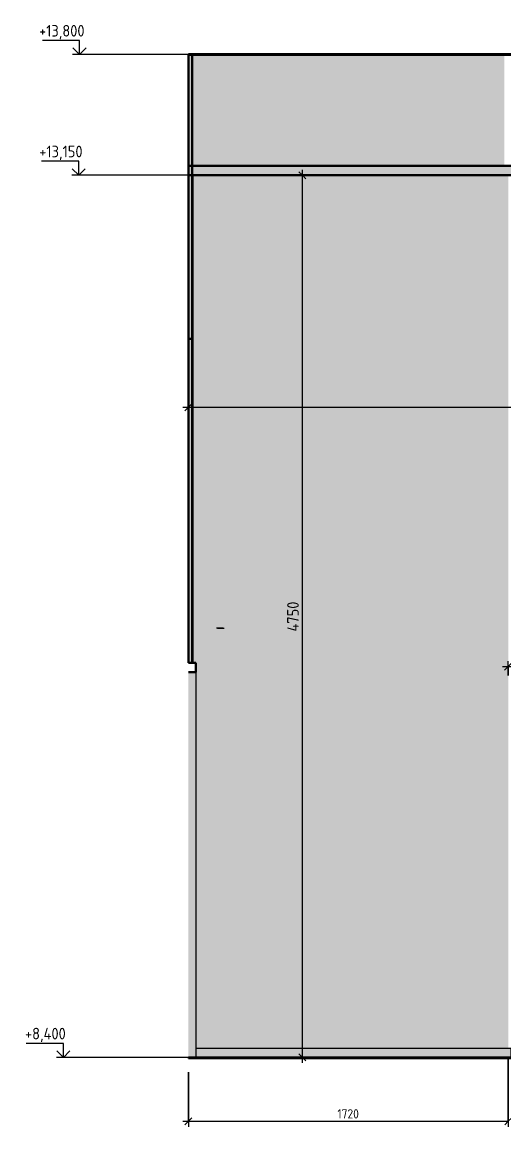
# Model space of a CAD drawing. Header units: millimetres. Extents: x 63432 to 177405, y -1987 to 27578.
# Drawn here: x 123809 to 126401, y 8025 to 13975 of the extents above; entities that cross this region are included whole.
import ezdxf

# ---------------------------------------------------------------- set-up
doc = ezdxf.new("R2010")
doc.units = ezdxf.units.MM
for name, color, linetype, lineweight in [('A-ANNO-DIMS', 7, 'Continuous', 9), ('A-ANNO-DIMS-25', 7, 'Continuous', 9), ('A-GENM-1', 7, 'Continuous', 9), ('A-GLAZ-CWMG', 7, 'Continuous', 9), ('A-GLAZ-CWMG-2', 7, 'Continuous', 30), ('A-WALL-PATT', 7, 'Continuous', 9), ('G-ANNO-DIMS', 7, 'Continuous', 9), ('G-ANNO-DIMS-1', 7, 'Continuous', 20), ('I-WALL', 7, 'Continuous', 9), ('Q-SPCQ', 7, 'Continuous', 9)]:
    doc.layers.add(name, color=color, linetype=linetype, lineweight=lineweight)
for name, color, linetype, lineweight, true_color in [('A-CLNG-1', 7, 'Continuous', 9, 0x787878), ('A-CLNG-FNSH-1', 7, 'Continuous', 30, 0x3c3c3c), ('A-FLOR-1', 7, 'Continuous', 9, 0x787878), ('A-FLOR-FNSH-1', 7, 'Continuous', 30, 0x3c3c3c), ('A-FLOR-FNSH-2', 7, 'Continuous', 40, 0x3c3c3c), ('A-WALL-5', 7, 'Continuous', 30, 0x3c3c3c), ('A-WALL-FNSH-3', 7, 'Continuous', 30, 0x3c3c3c), ('I-WALL-1', 7, 'Continuous', 9, 0x787878), ('Q-SPCQ-1', 1, 'Continuous', 9, 0xff0000)]:
    doc.layers.add(name, color=color, linetype=linetype, lineweight=lineweight, true_color=true_color)
doc.styles.add('ISOCPEUR_2', font='isocpeur.ttf', dxfattribs={"width": 0.9, "height": 62.5})
doc.styles.add('ISOCPEUR_3', font='isocpeur.ttf', dxfattribs={"width": 0.9, "height": 50})
doc.dimstyles.new('ISO-2_0_0_9К_Средний_округл2', dxfattribs={"dimscale": 304.8, "dimtxt": 49.799059, "dimasz": 0.123031, "dimexe": 0.098425, "dimexo": 0, "dimgap": 0, "dimtad": 1, "dimdec": 0, "dimrnd": 10, "dimzin": 0, "dimdsep": 46, "dimtxsty": 'ISOCPEUR_3', "dimblk1": 'OBLIQUE', "dimblk2": 'OBLIQUE', "dimsah": 1, "dimcen": 0.09, "dimdle": 0.098425, "dimazin": 0, "dimtfac": 1, "dimtdec": 4, "dimtix": 1, "dimtmove": 0, "dimatfit": 3, "dimfxl": 1, "dimtvp": 1, "dimtolj": 1, "dimtzin": 0, "dimarcsym": 2})
doc.dimstyles.new('ISO-2_5_0_9К_БОЛЬШОЙ_1', dxfattribs={"dimscale": 304.8, "dimtxt": 62.248823, "dimasz": 0.123031, "dimexe": 0.098425, "dimexo": 0.246063, "dimgap": 0, "dimtad": 1, "dimdec": 0, "dimrnd": 10, "dimzin": 0, "dimdsep": 46, "dimtxsty": 'ISOCPEUR_2', "dimblk1": 'OBLIQUE', "dimblk2": 'OBLIQUE', "dimsah": 1, "dimcen": 0.09, "dimdle": 0.098425, "dimazin": 0, "dimtfac": 1, "dimtdec": 4, "dimtix": 1, "dimtmove": 0, "dimatfit": 3, "dimfxl": 1, "dimtvp": 1, "dimtolj": 1, "dimtzin": 0, "dimarcsym": 2})

# ---------------------------------------------------------------- blocks, each defined once
blk = doc.blocks.new('Плинтус - Плинтус темный _ст_школа_-32862179-Развертка 3_12-3')
at = {"layer": 'A-GENM-1'}
blk.add_hatch(color=256, dxfattribs=at).paths.add_polyline_path([(13621, 8400), (13636, 8400), (13636, 8450), (11940, 8450), (11940, 8400), (13620, 8400)])
for p in [(11940, 8450), (13636, 8400)]:
    blk.add_line(p, (13636, 8450), dxfattribs=at)
blk = doc.blocks.new('Дистанционный пожарный извещатель - Монтируемые на перекрытии-30381390-Развертка 3_12-3')
at = {"layer": 'Q-SPCQ'}
for p, q in [((12056.8, 10711.6), (12051.8, 10711.6)), ((12056.8, 10711.6), (12069.9, 10711.6)), ((12086.8, 10711.6), (12056.8, 10711.6)), ((12069.9, 10711.6), (12086.8, 10711.6)), ((12086.8, 10711.6), (12092.6, 10711.6))]:
    blk.add_line(p, q, dxfattribs=at)
blk = doc.blocks.new('Прямоугольный импост - Импост структурный с накладкой - 160мм Темный-33326475-Развертка 3_12-3')
at = {"layer": 'A-GLAZ-CWMG'}
blk.add_hatch(color=256, dxfattribs=at).paths.add_polyline_path([(11900, 8400), (11940, 8400), (11940, 10475), (11899.7, 10475), (11899.7, 8400)])
blk.add_line((11940, 10475), (11940, 8400), dxfattribs=at)
blk = doc.blocks.new('Прямоугольный импост - Импост структурный с накладкой - 160мм Темный-33326474-Развертка 3_12-3')
at = {"layer": 'A-GLAZ-CWMG-2'}
for p, q in [((11940, 10525), (11899.7, 10525)), ((11899.7, 10475), (11940, 10475)), ((11940, 10475), (11940, 10525))]:
    blk.add_line(p, q, dxfattribs=at)
blk = doc.blocks.new('Прямоугольный импост - Импост структурный с накладкой - 160мм Темный-32274837-Развертка 3_12-3')
at = {"layer": 'A-GLAZ-CWMG-2'}
for p, q in [((11940, 10525), (11899.7, 10525)), ((11899.7, 10475), (11940, 10475)), ((11940, 10475), (11940, 10525))]:
    blk.add_line(p, q, dxfattribs=at)
blk = doc.blocks.new('Высотные отметки - Стрелка_Верх-17668718-Развертка 3_12-3')
at = {"layer": 'G-ANNO-DIMS'}
for p, q in [((11313.8, 13875), (11113.8, 13875)), ((11313.8, 13800), (11313.8, 13875)), ((11351.7, 13800), (11276.7, 13800))]:
    blk.add_line(p, q, dxfattribs=at)
at = {"layer": 'G-ANNO-DIMS-1'}
for q in [(11278.4, 13835.4), (11349.1, 13835.4)]:
    blk.add_line((11313.8, 13800), q, dxfattribs=at)
blk = doc.blocks.new('DIMBLOCK34-Развертка 3_12-3')
at = {"layer": 'A-ANNO-DIMS-25'}
for p, q in [((126424.6, 8400), (126424.6, 8025.5)), ((126424.6, 8055.5), (126424.6, 8400)), ((124703.6, 8320), (124703.6, 8025.5)), ((124703.6, 8055.5), (124703.6, 8320)), ((124673.6, 8055.5), (126424.6, 8055.5))]:
    blk.add_line(p, q, dxfattribs=at)
at = {"layer": 'A-ANNO-DIMS-25', "lineweight": 20}
for p, q in [((124703.6, 8055.5), (124684.8, 8036.7)), ((124703.6, 8055.5), (124722.3, 8074.2)), ((126424.6, 8055.5), (126405.8, 8036.7)), ((126424.6, 8055.5), (126443.3, 8074.2))]:
    blk.add_line(p, q, dxfattribs=at)
at = {"layer": 'A-ANNO-DIMS-25', "color": 0, "insert": (125505.2, 8120.8), "char_height": 50, "width": 141.353, "attachment_point": 1, "line_spacing_factor": 1.149209, "style": 'ISOCPEUR_3'}
blk.add_mtext('1720', dxfattribs=at)
blk = doc.blocks.new('_Oblique')
at = {"color": 0, "linetype": 'ByBlock', "lineweight": -2}
blk.add_line((-0.5, -0.5), (0.5, 0.5), dxfattribs=at)
blk = doc.blocks.new('DIMBLOCK36-Развертка 3_12-3')
at = {"layer": 'A-ANNO-DIMS-25'}
for p, q in [((126423.6, 10455.8), (126423.6, 10534.2)), ((129224.5, 10455.8), (129224.5, 10534.2)), ((126393.6, 10504.2), (129254.5, 10504.2)), ((126423.6, 10504.2), (126423.6, 10455.8)), ((129224.5, 10504.2), (129224.5, 10455.8))]:
    blk.add_line(p, q, dxfattribs=at)
at = {"layer": 'A-ANNO-DIMS-25', "lineweight": 20}
for p, q in [((126423.6, 10504.2), (126404.8, 10485.5)), ((126423.6, 10504.2), (126442.3, 10523)), ((129224.5, 10504.2), (129205.8, 10485.5)), ((129224.5, 10504.2), (129243.3, 10523))]:
    blk.add_line(p, q, dxfattribs=at)
at = {"layer": 'A-ANNO-DIMS-25', "color": 0, "insert": (127745, 10585.9), "char_height": 62.5, "width": 189.619, "attachment_point": 1, "line_spacing_factor": 1.149209, "style": 'ISOCPEUR_2'}
blk.add_mtext('2800', dxfattribs=at)
blk = doc.blocks.new('DIMBLOCK38-Развертка 3_12-3')
at = {"layer": 'A-ANNO-DIMS-25'}
for p, q in [((124673.6, 11901), (139712.6, 11901)), ((124703.6, 11852.5), (124703.6, 11931)), ((124703.6, 11901), (124703.6, 11852.5)), ((139682.6, 11852.5), (139682.6, 11931)), ((139682.6, 11901), (139682.6, 11852.5))]:
    blk.add_line(p, q, dxfattribs=at)
at = {"layer": 'A-ANNO-DIMS-25', "lineweight": 20}
for p, q in [((124703.6, 11901), (124684.8, 11882.3)), ((124703.6, 11901), (124722.3, 11919.8)), ((139682.6, 11901), (139663.8, 11882.3)), ((139682.6, 11901), (139701.3, 11919.8))]:
    blk.add_line(p, q, dxfattribs=at)
at = {"layer": 'A-ANNO-DIMS-25', "color": 0, "insert": (132096.7, 11982.7), "char_height": 62.5, "width": 231.278, "attachment_point": 1, "line_spacing_factor": 1.149209, "style": 'ISOCPEUR_2'}
blk.add_mtext('14980', dxfattribs=at)
blk = doc.blocks.new('DIMBLOCK46-Развертка 3_12-3')
at = {"layer": 'A-ANNO-DIMS-25'}
for p, q in [((125365, 13150), (125286.5, 13150)), ((125316.5, 8370), (125316.5, 13180)), ((125316.5, 13150), (125365, 13150)), ((125365, 8400), (125286.5, 8400)), ((125316.5, 8400), (125365, 8400))]:
    blk.add_line(p, q, dxfattribs=at)
at = {"layer": 'A-ANNO-DIMS-25', "lineweight": 20}
for p, q in [((125316.5, 13150), (125297.7, 13168.8)), ((125316.5, 13150), (125335.2, 13131.2)), ((125316.5, 8400), (125297.7, 8418.8)), ((125316.5, 8400), (125335.2, 8381.2))]:
    blk.add_line(p, q, dxfattribs=at)
at = {"layer": 'A-ANNO-DIMS-25', "color": 0, "insert": (125234.8, 10693), "char_height": 62.5, "width": 196.802, "attachment_point": 1, "rotation": 90, "line_spacing_factor": 1.149209, "style": 'ISOCPEUR_2'}
blk.add_mtext('4750', dxfattribs=at)

msp = doc.modelspace()

# ---------------------------------------------------------------- hatches: boundary and pattern name
at = {"layer": 'A-CLNG-1'}
msp.add_hatch(color=256, dxfattribs=at).paths.add_polyline_path([(126687.8, 13150), (139682.6, 13150), (139682.6, 13200), (124703.6, 13200), (124703.6, 13150), (126578.4, 13150)])
at = {"layer": 'A-FLOR-1'}
h = msp.add_hatch(color=256, dxfattribs=at)
h.paths.add_polyline_path([(139683.6, 8395), (139683.6, 8400), (139253.6, 8400), (139253.6, 8395), (139586.7, 8395)])
h.paths.add_polyline_path([(124703.3, 8395), (136453.6, 8395), (136453.6, 8400), (124703.3, 8400)])
h.paths.add_polyline_path([(139233.6, 8395), (139233.6, 8400), (137873.6, 8400), (137873.6, 8395), (139000.8, 8395)])
h.paths.add_polyline_path([(137833.6, 8395), (137833.6, 8400), (136473.6, 8400), (136473.6, 8395), (137828.9, 8395)])
at = {"layer": 'A-WALL-PATT'}
h = msp.add_hatch(color=256, dxfattribs=at)
h.paths.add_polyline_path([(124743.6, 8450), (126424.6, 8450), (126424.6, 13150), (124724.6, 13150), (124724.6, 10525), (124743.6, 10525), (124743.6, 9070.6)])
h.paths.add_polyline_path([(124703.6, 10525), (124723.6, 10525), (124723.6, 12270), (124703.6, 12270), (124703.6, 11097.6)])
at = {"layer": 'I-WALL'}
msp.add_hatch(color=256, dxfattribs=at).paths.add_polyline_path([(124723.6, 13200), (126403.6, 13200), (126403.6, 13800), (124723.6, 13800), (124723.6, 13230)])
at = {"layer": 'I-WALL-1'}
h = msp.add_hatch(dxfattribs=at)
h.set_pattern_fill('FP_45', color=256, style=0, pattern_type=2)
h.set_pattern_definition([(0, (129124.325, 0), (30.48, 7.62), [2.515, -20.345, 2.515, -20.345, -121.92]), (0, (129124.325, 0), (30.48, 7.62), [-45.72, 2.515, -43.205, 2.515, -20.345, -53.34]), (0, (129124.325, 0), (30.48, 7.62), [-114.3, 2.515, -12.725, 2.515, -35.585]), (120, (129135.755, 3.81), (-21.8391136, 22.5864543), [2.515, -20.345, 2.515, -20.345, -121.92]), (120, (129135.755, 3.81), (-21.8391136, 22.5864543), [-45.72, 2.515, -43.205, 2.515, -20.345, -53.34]), (120, (129135.755, 3.81), (-21.8391136, 22.5864543), [-114.3, 2.515, -12.725, 2.515, -35.585]), (240, (129139.565, 19.05), (-8.6408864, -30.2064543), [2.515, -20.345, 2.515, -20.345, -121.92]), (240, (129139.565, 19.05), (-8.6408864, -30.2064543), [-45.72, 2.515, -43.205, 2.515, -20.345, -53.34]), (240, (129139.565, 19.05), (-8.6408864, -30.2064543), [-114.3, 2.515, -12.725, 2.515, -35.585])])
h.paths.add_polyline_path([(124723.6, 12270), (124723.6, 13150), (124703.6, 13150), (124703.6, 12270)])
h.paths.add_polyline_path([(124703.6, 13200), (124723.6, 13200), (124723.6, 13800), (124703.6, 13800), (124703.6, 13230)])
h = msp.add_hatch(dxfattribs=at)
h.set_pattern_fill('FP_42', color=256, style=0, pattern_type=2)
h.set_pattern_definition([(135, (129124.325, 0), (-17.67767, -17.67767), [])])
h.paths.add_polyline_path([(124703.3, 10525), (124703.6, 10525), (124703.3, 10529.4)])

# ---------------------------------------------------------------- linework, layer by layer
at = {"layer": 'A-CLNG-FNSH-1'}
for p, q in [((139682.6, 13200), (124703.6, 13200)), ((139682.6, 13151), (124703.6, 13151)), ((124703.6, 13150), (139682.6, 13150))]:
    msp.add_line(p, q, dxfattribs=at)
at = {"layer": 'A-FLOR-FNSH-1'}
for p, q in [((139683.6, 8400), (124703.3, 8400)), ((139703.9, 8395), (124703.3, 8395))]:
    msp.add_line(p, q, dxfattribs=at)
at = {"layer": 'A-FLOR-FNSH-2'}
msp.add_line((124703.3, 13800), (139403.6, 13800), dxfattribs=at)
at = {"layer": 'A-WALL-5'}
for p, q in [((124703.6, 10525), (124703.6, 13800.3)), ((124723.6, 13150), (124723.6, 13800)), ((124703.6, 12270), (124723.6, 12270)), ((124703.3, 10525), (124703.6, 10525)), ((124703.6, 8394.9), (124703.6, 8400))]:
    msp.add_line(p, q, dxfattribs=at)
at = {"layer": 'A-WALL-FNSH-3'}
for p, q in [((124723.6, 13150), (124723.6, 10525)), ((124724.6, 10525), (124724.6, 13150)), ((124723.6, 10525), (124724.6, 10525))]:
    msp.add_line(p, q, dxfattribs=at)
at = {"layer": 'G-ANNO-DIMS'}
for p, q in [((124314.6, 13800), (124117.3, 13800)), ((124745.6, 13800), (124314.6, 13800)), ((124332.9, 13150), (124113.2, 13150)), ((124852.1, 13150), (124332.9, 13150)), ((124347.1, 8400), (124030.6, 8400)), ((124768.6, 8400), (124347.1, 8400))]:
    msp.add_line(p, q, dxfattribs=at)

# ---------------------------------------------------------------- block references
at = {"layer": 'A-GENM-1'}
msp.add_blockref('Плинтус - Плинтус темный _ст_школа_-32862179-Развертка 3_12-3', (112803.6, 0), dxfattribs=at)
at = {"layer": 'A-GLAZ-CWMG'}
for name in ['Прямоугольный импост - Импост структурный с накладкой - 160мм Темный-33326474-Развертка 3_12-3', 'Прямоугольный импост - Импост структурный с накладкой - 160мм Темный-32274837-Развертка 3_12-3', 'Прямоугольный импост - Импост структурный с накладкой - 160мм Темный-33326475-Развертка 3_12-3']:
    msp.add_blockref(name, (112803.6, 0), dxfattribs=at)
at = {"layer": 'G-ANNO-DIMS'}
for p in [(112803.6, 0), (112799.5, -650), (112716.8, -5400)]:
    msp.add_blockref('Высотные отметки - Стрелка_Верх-17668718-Развертка 3_12-3', p, dxfattribs=at)
at = {"layer": 'Q-SPCQ-1'}
msp.add_blockref('Дистанционный пожарный извещатель - Монтируемые на перекрытии-30381390-Развертка 3_12-3', (112803.6, 0), dxfattribs=at)

# ---------------------------------------------------------------- dimensions: what is measured, and where the dimension line sits
at = {"layer": 'A-ANNO-DIMS'}
dim = msp.add_linear_dim(base=(125316.5, 13150), p1=(125290, 8400), p2=(125290, 13150), angle=90, dimstyle='ISO-2_5_0_9К_БОЛЬШОЙ_1', override={"dimpost": '<>', "dimfxl": 4750}, dxfattribs=at)
dim.commit()
dim.dimension.update_dxf_attribs({"geometry": 'DIMBLOCK46-Развертка 3_12-3', "text_midpoint": (125285.2, 10775)})
for base, p1, p2, dimstyle, override, picture, middle in [((139682.6, 11901), (124703.6, 11927.5), (139682.6, 11927.5), 'ISO-2_5_0_9К_БОЛЬШОЙ_1', {"dimpost": '<>', "dimfxl": 14979.000007}, 'DIMBLOCK38-Развертка 3_12-3', (132193.1, 11932.3)), ((129224.5, 10504.2), (126423.6, 10530.8), (129224.5, 10530.8), 'ISO-2_5_0_9К_БОЛЬШОЙ_1', {"dimpost": '<>', "dimfxl": 2800.949058}, 'DIMBLOCK36-Развертка 3_12-3', (127824, 10535.5)), ((126424.6, 8055.5), (124703.6, 8320), (126424.6, 8400), 'ISO-2_0_0_9К_Средний_округл2', {"dimpost": '<>', "dimfxl": 1722.858517}, 'DIMBLOCK34-Развертка 3_12-3', (125564.1, 8080.5))]:
    dim = msp.add_linear_dim(base=base, p1=p1, p2=p2, dimstyle=dimstyle, override=override, dxfattribs=at)
    dim.commit()
    dim.dimension.update_dxf_attribs({"geometry": picture, "text_midpoint": middle})

# ---------------------------------------------------------------- next in the draw order: texts
at = {"layer": 'G-ANNO-DIMS', "char_height": 62.5, "attachment_point": 1, "line_spacing_factor": 1.149209, "style": 'ISOCPEUR_2', "bg_fill": 3, "box_fill_scale": 1.25, "bg_fill_color": 256, "bg_fill_true_color": 13158600, "bg_fill_transparency": 0}
for s, insert, width in [('+13,800', (123899.7, 13959.2), 288.318), ('+13,150', (123900.9, 13309.2), 275.62), ('+8,400', (123824.1, 8559.2), 261.428)]:
    msp.add_mtext(s, dxfattribs=dict(at, insert=insert, width=width))

doc.saveas('drawing.dxf')
